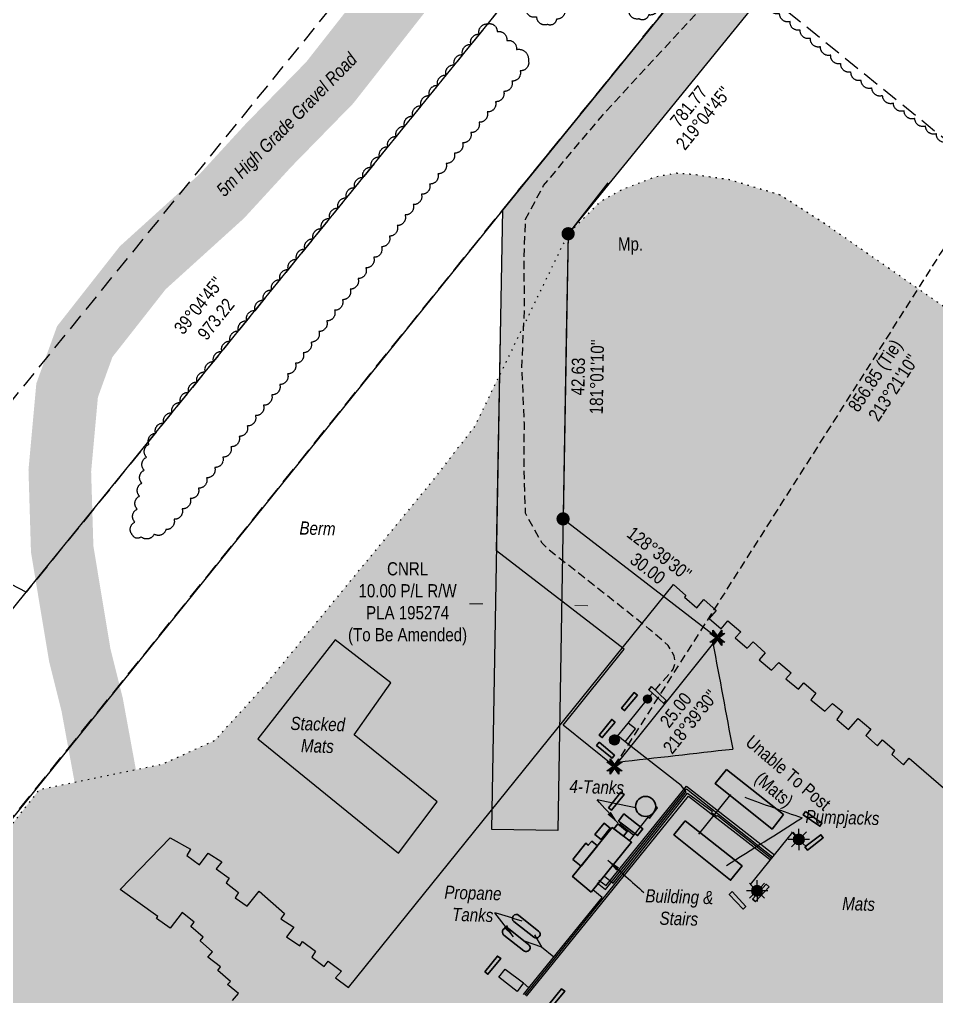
# Model space of a CAD drawing. Extents: x 418366 to 422431, y 6042110 to 6047162.
# Drawn here: x 420244 to 420940, y 6042740 to 6043481 of the extents above; entities that cross this region are included whole.
import ezdxf
from ezdxf.enums import TextEntityAlignment as Align

# ---------------------------------------------------------------- set-up
doc = ezdxf.new("R2010")
doc.units = 0
doc.header["$LTSCALE"] = 5
doc.header["$PDSIZE"] = 0.5
for name, pattern in [('0', [1, 1, 0]), ('foc-ACCESSROAD', [3.75, 2.5, -1.25]), ('foc-TIELINE', [1.875, 1.25, -0.625]), ('foc-TOPO', [1, 0.2, -0.8]), ('UG_PIPE', [1.875, 1.25, -0.625])]:
    doc.linetypes.add(name, pattern=pattern)
doc.layers.get('Defpoints').update_dxf_attribs({"color": 9})
for name, color, linetype, true_color in [('AS-PIPE-AG', 7, 'Continuous', 0x7d00fa), ('AS-STRUCTURE-H', 7, 'Continuous', 0xa8a8a8), ('AS-STRUCTURE-T', 7, 'Continuous', 0x454545)]:
    doc.layers.add(name, color=color, linetype=linetype, true_color=true_color)
for name, color, linetype in [('AS-PIPE-UG', 44, 'UG_PIPE'), ('AS-ROADS', 254, 'Continuous'), ('AS-SYMBOL', 7, 'Continuous'), ('C-AR', 13, 'foc-ACCESSROAD'), ('C-RW', 13, 'Continuous'), ('C-WS', 13, 'foc-ACCESSROAD'), ('C-WS-S', 8, 'Continuous'), ('L-BD', 7, 'Continuous'), ('L-BD1', 253, 'Continuous'), ('L-MON', 1, 'Continuous'), ('L-MON-T', 1, 'Continuous'), ('L-TIE', 7, 'foc-TIELINE'), ('P-PROPOSED', 10, 'Continuous'), ('P-PROPOSED-H', 21, 'Continuous'), ('T-BUSH', 110, '0'), ('T-GENERAL', 48, 'foc-TOPO'), ('T-SLOPE', 48, 'Continuous')]:
    doc.layers.add(name, color=color, linetype=linetype)
doc.layers.add('AS-STRUCTURE', color=7, linetype='Continuous', lineweight=30, true_color=0x595959)
doc.layers.add('C-RW-T', color=13, linetype='Continuous', lineweight=9)
doc.layers.add('T-TEXT', color=48, linetype='Continuous', lineweight=18)
doc.styles.add('80CG', font='ARIALN.TTF', dxfattribs={"height": 10})
doc.styles.add('80L', font='ARIALN.TTF', dxfattribs={"height": 10})
doc.styles.get("Standard").update_dxf_attribs({"font": 'ARIALN.TTF'})
doc.dimstyles.new('Compass 5 000', dxfattribs={"dimscale": 5, "dimtxt": 9, "dimasz": 2, "dimexe": 0.2, "dimexo": 0.0625, "dimgap": 0.5, "dimtad": 0, "dimtih": 1, "dimtoh": 1, "dimzin": 0, "dimdsep": 46, "dimtxsty": '80CG', "dimcen": 0.1, "dimse1": 1, "dimse2": 1, "dimclrd": 256, "dimclrt": 256, "dimaunit": 1, "dimadec": 4, "dimazin": 0, "dimtfac": 0.06, "dimtofl": 0, "dimtmove": 0, "dimatfit": 1, "dimfxl": 0.2, "dimtolj": 1, "dimtzin": 0, "dimlwd": -1, "dimarcsym": 0})

# ---------------------------------------------------------------- blocks, each defined once
blk = doc.blocks.new('RISER')
h = blk.add_hatch(color=255)
h.dxf.hatch_style = 1
edge = h.paths.add_edge_path()
edge.add_arc((0, 0), 0.7, 0, 360)
blk.add_hatch(color=13).paths.add_polyline_path([(0.58, -0.15), (-0.58, -0.15, 0.774597)])
at = {"color": 13}
blk.add_line((-0.58, -0.15), (0.58, -0.15), dxfattribs=at)
blk.add_circle((0, 0), 0.6, dxfattribs=at)
blk = doc.blocks.new('PIG')
h = blk.add_hatch(color=255)
h.dxf.hatch_style = 1
edge = h.paths.add_edge_path()
edge.add_arc((0, 0), 0.85, 0, 360)
at = {"layer": 'AS-SYMBOL'}
h = blk.add_hatch(color=13, dxfattribs=at)
h.dxf.hatch_style = 1
h.paths.add_polyline_path([(-0.1, 0, 1), (-0.55, 0, 1)])
h = blk.add_hatch(color=13, dxfattribs=at)
h.dxf.hatch_style = 1
h.paths.add_polyline_path([(0.1, 0, 1), (0.55, 0, 1)])
at = {"layer": 'AS-SYMBOL', "color": 13}
for centre, radius in [((0, 0), 0.75), ((-0.33, 0), 0.225), ((0.33, 0), 0.225)]:
    blk.add_circle(centre, radius, dxfattribs=at)
blk = doc.blocks.new('GAS')
h = blk.add_hatch(color=255)
h.dxf.hatch_style = 1
edge = h.paths.add_edge_path()
edge.add_arc((0, 0), 0.9, 0, 360)
for p, q in [((0, 0.81), (0, 1.62)), ((-0.81, 0), (-1.62, 0)), ((-0.57, 0.57), (-1.14, 1.14)), ((0.57, 0.57), (1.14, 1.14)), ((1.62, 0), (0.81, 0)), ((-0.57, -0.57), (-1.14, -1.14)), ((0, -0.81), (0, -1.62)), ((1.14, -1.14), (0.57, -0.57))]:
    blk.add_line(p, q)
blk.add_circle((0, 0), 0.8)
blk = doc.blocks.new('PLIA')
at = {"color": 255, "const_width": 1}
blk.add_lwpolyline([(-0.5, 0, 1), (0.5, 0, 1)], format="xyb", close=True, dxfattribs=at)
blk = doc.blocks.new('PLIAA')
blk.add_blockref('PLIA', (0, 0))
blk = doc.blocks.new('PLIB')
at = {"color": 1}
blk.add_circle((0, 0), 0.8, dxfattribs=at)
blk = doc.blocks.new('PLIBB')
blk.add_blockref('PLIB', (0, 0))
blk = doc.blocks.new('PLICC')
for name in ['PLIAA', 'PLIBB']:
    blk.add_blockref(name, (0, 0))
blk = doc.blocks.new('PLI')
blk.add_blockref('PLICC', (0, 0))
blk = doc.blocks.new('*D491')
at = {"layer": 'C-RW-T', "transparency": 16777216}
for p, q in [((420595.45, 6043037.37), (420585.45, 6043037.54)), ((420665.39, 6043036.15), (420675.39, 6043035.98))]:
    blk.add_line(p, q, dxfattribs=at)
for points in [[(420595.48, 6043039.03), (420595.42, 6043035.7), (420605.45, 6043037.19)], [(420665.42, 6043037.82), (420665.36, 6043034.48), (420655.39, 6043036.32)]]:
    blk.add_solid(points, dxfattribs=at)
at = {"layer": 'Defpoints', "color": 0, "transparency": 16777216}
for p in [(420605.45, 6043037.19), (420605, 6043011.26), (420654.94, 6043010.39)]:
    blk.add_point(p, dxfattribs=at)
at = {"layer": 'C-RW-T', "transparency": 16777216, "insert": (420538.43, 6043037.54), "char_height": 10, "attachment_point": 5, "style": '80CG'}
blk.add_mtext('\\A1;CNRL\\P10.00 P/L R/W\\PPLA 195274\\P(To Be Amended)', dxfattribs=at)
blk = doc.blocks.new('TEMP')
h = blk.add_hatch(color=255)
h.dxf.hatch_style = 1
h.paths.add_polyline_path([(0, 0.25), (-0.67, 1.15), (-0.67, 0.67), (-1.15, 0.67), (-0.25, 0), (-1.15, -0.67), (-0.67, -0.67), (-0.67, -1.15), (0, -0.25), (0.67, -1.15), (0.67, -0.67), (1.15, -0.67), (0.25, 0), (1.15, 0.67), (0.67, 0.67), (0.67, 1.15)])
h.paths.add_polyline_path([(0.57, 0.85), (0.57, 0.57), (0.85, 0.57), (0.08, 0), (0.85, -0.57), (0.57, -0.57), (0.57, -0.85), (0, -0.08), (-0.57, -0.85), (-0.57, -0.57), (-0.85, -0.57), (-0.08, 0), (-0.85, 0.57), (-0.57, 0.57), (-0.57, 0.85), (0, 0.08)], flags=16)
h = blk.add_hatch(color=1)
h.dxf.hatch_style = 1
h.paths.add_polyline_path([(0, 0.08), (-0.57, 0.85), (-0.57, 0.57), (-0.85, 0.57), (-0.08, 0), (-0.85, -0.57), (-0.57, -0.57), (-0.57, -0.85), (0, -0.08), (0.57, -0.85), (0.57, -0.57), (0.85, -0.57), (0.08, 0), (0.85, 0.57), (0.57, 0.57), (0.57, 0.85)])
at = {"color": 1}
for p, q in [((-0.08, 0), (0.08, 0)), ((0, 0.08), (0, -0.08))]:
    blk.add_line(p, q, dxfattribs=at)
at = {"color": 255, "flags": 128}
blk.add_lwpolyline([(-0.25, 0), (-1.15, 0.67), (-0.67, 0.67), (-0.67, 1.15), (0, 0.25), (0.67, 1.15), (0.67, 0.67), (1.15, 0.67), (0.25, 0), (1.15, -0.67), (0.67, -0.67), (0.67, -1.15), (0, -0.25), (-0.67, -1.15), (-0.67, -0.67), (-1.15, -0.67)], close=True, dxfattribs=at)
at = {"color": 1, "flags": 128}
blk.add_lwpolyline([(-0.08, 0), (-0.85, 0.57), (-0.57, 0.57), (-0.57, 0.85), (0, 0.08), (0.57, 0.85), (0.57, 0.57), (0.85, 0.57), (0.08, 0), (0.85, -0.57), (0.57, -0.57), (0.57, -0.85), (0, -0.08), (-0.57, -0.85), (-0.57, -0.57), (-0.85, -0.57)], close=True, dxfattribs=at)

msp = doc.modelspace()

# ---------------------------------------------------------------- hatches: boundary and pattern name
at = {"layer": 'AS-ROADS'}
h = msp.add_hatch(color=256, dxfattribs=at)
h.dxf.hatch_style = 1
h.paths.add_polyline_path([(420358.687, 6042863.962), (420334.956, 6042896.548), (420322.25, 6042965.774), (420312.882, 6043003.244), (420299.93, 6043081.273), (420298.219, 6043137.745), (420303.353, 6043194.217), (420314.413, 6043224.773), (420354.828, 6043276.219), (420414.367, 6043330.131), (420450.141, 6043369.092), (420497.249, 6043417.263), (420573.882, 6043514.835), (420536.526, 6043544.175), (420461.485, 6043448.63), (420415.658, 6043401.769), (420380.861, 6043363.87), (420319.962, 6043308.727), (420272.346, 6043248.116), (420256.603, 6043204.621), (420250.654, 6043139.181), (420252.549, 6043076.643), (420266.337, 6042993.579), (420275.802, 6042955.716), (420290.19, 6042877.331), (420320.29, 6042835.999)])
h = msp.add_hatch(color=256, dxfattribs=at)
h.dxf.hatch_style = 1
h.paths.add_polyline_path([(420764.447, 6042712.505), (420754.835, 6042720.065), (420737.986, 6042698.68), (420728.59, 6042705.916), (420717.897, 6042693.711), (420708.639, 6042700.801), (420693.384, 6042681.906), (420684.023, 6042689.013), (420672.582, 6042674.972), (420662.875, 6042682.253), (420657.501, 6042675.319), (420656.824, 6042674.815), (420647.205, 6042682.319), (420638.428, 6042670.94), (420628.858, 6042678.915), (420611.016, 6042656.034), (420601.315, 6042663.42), (420605.394, 6042668.932), (420596.024, 6042676.648), (420578.607, 6042654.27), (420568.75, 6042662.005), (420573.484, 6042667.506), (420563.458, 6042674.817), (420559.281, 6042670.082), (420548.976, 6042677.323), (420526.983, 6042649.733), (420517.261, 6042657.444), (420512.679, 6042651.409), (420503.068, 6042658.897), (420508.321, 6042665.49), (420498.71, 6042672.977), (420494.017, 6042666.943), (420484.518, 6042674.765), (420489.1, 6042680.576), (420479.103, 6042688.51), (420474.556, 6042682.258), (420464.781, 6042690.101), (420467.282, 6042693.284), (420457.733, 6042701.241), (420452.05, 6042695.557), (420443.026, 6042703.3), (420447.004, 6042708.075), (420437.797, 6042716.486), (420434.273, 6042712.28), (420424.384, 6042720.692), (420426.657, 6042722.852), (420418.018, 6042731.15), (420415.177, 6042728.194), (420405.451, 6042736.444), (420410.086, 6042741.792), (420401.672, 6042748.566), (420404.096, 6042750.919), (420394.327, 6042759.191), (420396.538, 6042762.043), (420386.926, 6042769.412), (420390.359, 6042773.303), (420380.975, 6042781.657), (420383.378, 6042784.519), (420373.879, 6042792.53), (420376.397, 6042795.849), (420367.241, 6042803.174), (420358.144, 6042791.396), (420347.729, 6042798.72), (420348.759, 6042800.208), (420320.22, 6042820.718), (420358.256, 6042859.935), (420373.612, 6042851.194), (420370.777, 6042846.469), (420380.463, 6042839.382), (420387.078, 6042848.359), (420397.473, 6042841.744), (420393.22, 6042836.311), (420402.906, 6042829.223), (420400.78, 6042825.679), (420409.994, 6042818.356), (420407.631, 6042814.34), (420416.609, 6042807.961), (420425.822, 6042819.301), (420444.958, 6042802.527), (420442.123, 6042798.511), (420452.045, 6042792.132), (420446.612, 6042784.808), (420456.677, 6042777.852), (420458.629, 6042781.106), (420468.577, 6042773.762), (420465.788, 6042769.299), (420475.178, 6042762.233), (420478.246, 6042766.324), (420488.286, 6042758.794), (420483.828, 6042753.66), (420493.637, 6042746.422), (420740.319, 6043052.038), (420749.75, 6043043.701), (420748.67, 6043042.487), (420758.02, 6043034.537), (420763.354, 6043040.655), (420772.647, 6043032.433), (420767.489, 6043026.338), (420776.605, 6043018.516), (420781.666, 6043024.427), (420791.339, 6043016.251), (420787.187, 6043011.704), (420796.282, 6043003.697), (420800.829, 6043008.541), (420809.923, 6043000.238), (420805.277, 6042994.999), (420814.569, 6042987.091), (420820.221, 6042993.019), (420829.523, 6042985.214), (420825.527, 6042980.657), (420835.08, 6042972.728), (420839.138, 6042977.535), (420848.396, 6042969.61), (420844.501, 6042964.517), (420855.287, 6042956.028), (420860.979, 6042961.921), (420868.569, 6042955.629), (420864.274, 6042949.737), (420873.262, 6042942.047), (420880.452, 6042950.336), (420890.19, 6042942.219), (420886.292, 6042937.567), (420895.093, 6042929.772), (420898.99, 6042934.235), (420908.168, 6042926.315), (420905.968, 6042923.046), (420915.02, 6042915.377), (420919.294, 6042920.343), (420947.122, 6042896.271), (420943.288, 6042891.226), (420952.57, 6042883.861), (420955.496, 6042887.594), (420965.159, 6042879.085), (420960.699, 6042873.988), (420969.238, 6042866.213), (420971.659, 6042868.89), (420980.944, 6042860.98), (420979.712, 6042858.927), (420989.153, 6042851.128), (420993.258, 6042856.362), (421002.597, 6042847.946), (420998.697, 6042843.02), (421007.626, 6042835.529), (421010.499, 6042839.121), (421020.025, 6042830.49), (420884.188, 6042665.182), (420874.469, 6042673.082), (420871.656, 6042669.732), (420862.107, 6042677.485), (420865.771, 6042681.881), (420856.246, 6042689.275), (420852.982, 6042685.279), (420843.057, 6042692.606), (420845.056, 6042695.137), (420835.464, 6042702.997), (420833.799, 6042700.799), (420824.209, 6042708.448), (420828.233, 6042713.545), (420818.509, 6042721.056), (420815.759, 6042717.502), (420806.303, 6042724.879), (420810.528, 6042730.445), (420800.804, 6042737.756), (420784.428, 6042717.797), (420775.032, 6042725.357)])
h.paths.add_polyline_path([(421145.153, 6043104.957), (421128.327, 6043119.335), (420982.377, 6043234.846), (420946.162, 6043262.484), (420855.089, 6043325.925), (420821.362, 6043347.643), (420782.957, 6043359.196), (420754.855, 6043363.255), (420741.741, 6043364.192), (420725.614, 6043361.079), (420701.102, 6043351.649), (420684.351, 6043342.405), (420660.313, 6043318.302), (420589.382, 6043172.11), (420555.468, 6043128.506), (420430.39, 6042975.963), (420391.631, 6042933.435), (420352.334, 6042915.671), (420258.517, 6042896.157), (420158.334, 6042767.959), (420076.643, 6042667.953), (420054.171, 6042632.735), (419994.806, 6042569.344), (420312.112, 6042552.306), (420336.569, 6042565.587), (420344.812, 6042562.949), (420396.364, 6042527.853), (420406.916, 6042520.269), (420424.392, 6042503.452), (420442.857, 6042486.965), (420467.257, 6042469.489), (420459.943, 6042459.345), (420567.615, 6042371.909), (420581.743, 6042368.879), (420596.911, 6042368.55), (420616.302, 6042362.972), (420685.848, 6042301.804), (420800.796, 6042225.01), (420817.163, 6042218.361), (420846.319, 6042210.177), (420885.192, 6042211.711), (420910.767, 6042217.338), (420924.577, 6042225.522), (420995.745, 6042282.328), (421085.768, 6042387.185), (421119.527, 6042431.686), (421137.429, 6042444.985), (421150.216, 6042454.192), (421189.644, 6042496.376), (421200.935, 6042522.551), (421225.057, 6042542.568), (421236.348, 6042552.32), (421359.479, 6042704.341), (421362.316, 6042716.501), (421354.817, 6042732.714), (421363.532, 6042756.831), (421369.814, 6042765.748), (421386.094, 6042808.626), (421392.174, 6042826.663), (421393.593, 6042841.255), (421420.924, 6042872.701), (421430.649, 6042887.288), (421442.643, 6042902.524), (421456.582, 6042915.815), (421464.687, 6042921.326), (421465.659, 6042932.024), (421459.824, 6042942.073), (421442.643, 6042948.556), (421420.276, 6042951.474), (421393.046, 6042968.006), (421347.602, 6043003.46), (421330.746, 6043019.345), (421312.593, 6043029.07), (421296.384, 6043047.871), (421254.795, 6043070.018), (421218.164, 6043066.452), (421192.363, 6043068.094), (421169.023, 6043076.522), (421157.677, 6043086.896)])
at = {"layer": 'AS-STRUCTURE-H', "transparency": 33554610}
h = msp.add_hatch(color=35, dxfattribs=at)
h.dxf.hatch_style = 1
h.paths.add_polyline_path([(420320.22, 6042820.718), (420358.256, 6042859.935), (420373.612, 6042851.194), (420370.777, 6042846.469), (420380.463, 6042839.382), (420387.078, 6042848.359), (420397.473, 6042841.744), (420393.22, 6042836.311), (420402.906, 6042829.223), (420400.78, 6042825.679), (420409.994, 6042818.356), (420407.631, 6042814.34), (420416.609, 6042807.961), (420425.822, 6042819.301), (420444.958, 6042802.527), (420442.123, 6042798.511), (420452.045, 6042792.132), (420446.612, 6042784.808), (420456.677, 6042777.852), (420458.629, 6042781.106), (420468.577, 6042773.762), (420465.788, 6042769.299), (420475.178, 6042762.233), (420478.246, 6042766.324), (420488.286, 6042758.794), (420483.828, 6042753.66), (420493.637, 6042746.422), (420740.319, 6043052.038), (420749.75, 6043043.701), (420748.67, 6043042.487), (420758.02, 6043034.537), (420763.354, 6043040.655), (420772.647, 6043032.433), (420767.489, 6043026.338), (420776.605, 6043018.516), (420781.666, 6043024.427), (420791.339, 6043016.251), (420787.187, 6043011.704), (420796.282, 6043003.697), (420800.829, 6043008.541), (420809.923, 6043000.238), (420805.277, 6042994.999), (420814.569, 6042987.091), (420820.221, 6042993.019), (420829.523, 6042985.214), (420825.527, 6042980.657), (420835.08, 6042972.728), (420839.138, 6042977.535), (420848.396, 6042969.61), (420844.501, 6042964.517), (420855.287, 6042956.028), (420860.979, 6042961.921), (420868.569, 6042955.629), (420864.274, 6042949.737), (420873.262, 6042942.047), (420880.452, 6042950.336), (420890.19, 6042942.219), (420886.292, 6042937.567), (420895.093, 6042929.772), (420898.99, 6042934.235), (420908.168, 6042926.315), (420905.968, 6042923.046), (420915.02, 6042915.377), (420919.294, 6042920.343), (420947.122, 6042896.271), (420943.288, 6042891.226), (420952.57, 6042883.861), (420955.496, 6042887.594), (420965.159, 6042879.085), (420960.699, 6042873.988), (420969.238, 6042866.213), (420971.659, 6042868.89), (420980.944, 6042860.98), (420979.712, 6042858.927), (420989.153, 6042851.128), (420993.258, 6042856.362), (421002.597, 6042847.946), (420998.697, 6042843.02), (421007.626, 6042835.529), (421010.499, 6042839.121), (421020.025, 6042830.49), (420884.188, 6042665.182), (420874.469, 6042673.082), (420871.656, 6042669.732), (420862.107, 6042677.485), (420865.771, 6042681.881), (420856.246, 6042689.275), (420852.982, 6042685.279), (420843.057, 6042692.606), (420845.056, 6042695.137), (420835.464, 6042702.997), (420833.799, 6042700.799), (420824.209, 6042708.448), (420828.233, 6042713.545), (420818.509, 6042721.056), (420815.759, 6042717.502), (420806.303, 6042724.879), (420810.528, 6042730.445), (420800.804, 6042737.756), (420784.428, 6042717.797), (420775.032, 6042725.357), (420764.447, 6042712.505), (420754.835, 6042720.065), (420737.986, 6042698.68), (420728.59, 6042705.916), (420717.897, 6042693.711), (420708.639, 6042700.801), (420693.384, 6042681.906), (420684.023, 6042689.013), (420672.582, 6042674.972), (420662.875, 6042682.253), (420657.501, 6042675.319), (420656.824, 6042674.815), (420647.205, 6042682.319), (420638.428, 6042670.94), (420628.858, 6042678.915), (420611.016, 6042656.034), (420601.315, 6042663.42), (420605.394, 6042668.932), (420596.024, 6042676.648), (420578.607, 6042654.27), (420568.75, 6042662.005), (420573.484, 6042667.506), (420563.458, 6042674.817), (420559.281, 6042670.082), (420548.976, 6042677.323), (420526.983, 6042649.733), (420517.261, 6042657.444), (420512.679, 6042651.409), (420503.068, 6042658.897), (420508.321, 6042665.49), (420498.71, 6042672.977), (420494.017, 6042666.943), (420484.518, 6042674.765), (420489.1, 6042680.576), (420479.103, 6042688.51), (420474.556, 6042682.258), (420464.781, 6042690.101), (420467.282, 6042693.284), (420457.733, 6042701.241), (420452.05, 6042695.557), (420443.026, 6042703.3), (420447.004, 6042708.075), (420437.797, 6042716.486), (420434.273, 6042712.28), (420424.384, 6042720.692), (420426.657, 6042722.852), (420418.018, 6042731.15), (420415.177, 6042728.194), (420405.451, 6042736.444), (420410.086, 6042741.792), (420401.672, 6042748.566), (420404.096, 6042750.919), (420394.327, 6042759.191), (420396.538, 6042762.043), (420386.926, 6042769.412), (420390.359, 6042773.303), (420380.975, 6042781.657), (420383.378, 6042784.519), (420373.879, 6042792.53), (420376.397, 6042795.849), (420367.241, 6042803.174), (420358.144, 6042791.396), (420347.729, 6042798.72), (420348.759, 6042800.208)])
at = {"layer": 'AS-STRUCTURE-H'}
h = msp.add_hatch(color=256, dxfattribs=at)
h.dxf.hatch_style = 1
h.paths.add_polyline_path([(420780.636, 6042911.675), (420771.996, 6042901.007), (420815.109, 6042866.534), (420823.779, 6042877.47)])
h = msp.add_hatch(color=256, dxfattribs=at)
h.dxf.hatch_style = 1
edge = h.paths.add_edge_path()
edge.add_arc((420719.146, 6042883.698), 7.619, 0, 360)
h = msp.add_hatch(color=256, dxfattribs=at)
h.dxf.hatch_style = 1
h.paths.add_polyline_path([(420698.466, 6042872.643), (420702.628, 6042877.969), (420716.928, 6042866.793), (420712.998, 6042861.583)])
h = msp.add_hatch(color=256, dxfattribs=at)
h.dxf.hatch_style = 1
h.paths.add_polyline_path([(420749.209, 6042872.838), (420740.569, 6042862.17), (420783.682, 6042827.697), (420792.352, 6042838.632)])
h = msp.add_hatch(color=256, dxfattribs=at)
h.dxf.hatch_style = 1
h.paths.add_polyline_path([(420677.913, 6042818.757), (420708.448, 6042856.522), (420693.866, 6042867.69), (420663.729, 6042830.421)])
h = msp.add_hatch(color=256, dxfattribs=at)
h.dxf.hatch_style = 1
h.paths.add_polyline_path([(420685.285, 6042858.667), (420692.185, 6042867.321), (420687.66, 6042870.913), (420680.618, 6042862.428)])
h = msp.add_hatch(color=256, dxfattribs=at)
h.dxf.hatch_style = 1
h.paths.add_polyline_path([(420695.093, 6042866.751), (420697.929, 6042870.439), (420705.146, 6042864.765), (420702.388, 6042861.164)])
h = msp.add_hatch(color=256, dxfattribs=at)
h.dxf.hatch_style = 1
edge = h.paths.add_edge_path()
edge.add_line((420637.931, 6042789.169), (420622.837, 6042801.06))
edge.add_arc((420620.981, 6042798.703), 3, 51.769966, 231.769966)
edge.add_line((420619.124, 6042796.347), (420634.219, 6042784.456))
edge.add_arc((420636.075, 6042786.813), 3, 231.769966, 411.769966)
h = msp.add_hatch(color=256, dxfattribs=at)
h.dxf.hatch_style = 1
edge = h.paths.add_edge_path()
edge.add_line((420630.305, 6042778.933), (420615.21, 6042790.824))
edge.add_arc((420613.354, 6042788.467), 3, 51.769966, 231.769966)
edge.add_line((420611.497, 6042786.111), (420626.592, 6042774.22))
edge.add_arc((420628.448, 6042776.576), 3, 231.769966, 411.769966)
h = msp.add_hatch(color=256, dxfattribs=at)
h.dxf.hatch_style = 1
h.paths.add_polyline_path([(420626.382, 6042749.955), (420621.699, 6042743.352), (420607.693, 6042754.098), (420612.636, 6042760.312)])
at = {"layer": 'P-PROPOSED-H'}
h = msp.add_hatch(color=256, dxfattribs=at)
h.dxf.hatch_style = 1
h.paths.add_polyline_path([(420840.533, 6043539.931), (420801.757, 6043571.461), (420610.65, 6043336.382), (420606.047, 6043077.666), (420702.787, 6043003.105), (420656.527, 6042945.277), (420695.553, 6042914.058), (420773.602, 6043011.624), (420656.463, 6043101.907), (420660.313, 6043318.302)])

# ---------------------------------------------------------------- linework, layer by layer
at = {"layer": 'AS-PIPE-AG', "flags": 128}
for points in [[(420687.982, 6042830.736), (420694.514, 6042825.591), (420749.193, 6042893.654), (420749.963, 6042894.915), (420746.078, 6042899.522), (420703.533, 6042932.659), (420711.522, 6042942.515), (420705.842, 6042946.853), (420720.633, 6042965.192)], [(420695.463, 6042934.162), (420705.842, 6042946.853)], [(420703.533, 6042932.659), (420697.961, 6042937.216)], [(420682.305, 6042825.773), (420688.67, 6042820.653), (420750.184, 6042897.072), (420815.594, 6042845.215)], [(420683.55, 6042827.79), (420689.177, 6042823.597), (420750.111, 6042898.965), (420817.088, 6042847.047)], [(420627.7, 6042740.593), (420708.147, 6042840.184), (420750.958, 6042893.791), (420769.733, 6042880.12), (420769.217, 6042879.191), (420773.139, 6042876.301), (420773.655, 6042876.817), (420814.862, 6042844.316)], [(420628.788, 6042739.702), (420751.573, 6042891.532), (420814.042, 6042843.311)], [(420783.621, 6042892.872), (420759.338, 6042862.701)], [(420706.881, 6042857.722), (420721.067, 6042875.637), (420722.208, 6042874.847), (420728.242, 6042882.635), (420726.763, 6042883.542)], [(420721.067, 6042875.637), (420720.33, 6042876.171)], [(420699.242, 6042869.406), (420700.517, 6042871.082)], [(420699.88, 6042870.244), (420710.277, 6042862.011)], [(420803.705, 6042819.711), (420798.764, 6042824.568), (420830.995, 6042864.109), (420835.449, 6042858.666)], [(420626.219, 6042749.735), (420630.539, 6042746.07), (420686.175, 6042814.648), (420679.147, 6042820.331)], [(420634.907, 6042786.236), (420640.109, 6042777.133)], [(420626.845, 6042781.607), (420640.109, 6042777.133)], [(420640.109, 6042777.133), (420649.535, 6042769.486)], [(420626.548, 6042741.097), (420630.539, 6042746.07)]]:
    msp.add_lwpolyline(points, dxfattribs=at)
msp.add_lwpolyline([(420626.382, 6042749.955), (420621.699, 6042743.352), (420607.693, 6042754.098), (420612.636, 6042760.312)], close=True, dxfattribs=at)
at = {"layer": 'AS-PIPE-UG', "flags": 128}
msp.add_lwpolyline([(420720.268, 6042964.987), (420740.153, 6042987.822), (420741.483, 6042992.827), (420740.908, 6042998.052), (420736.203, 6043005.947), (420721.798, 6043018.277), (420674.088, 6043056.152), (420645.003, 6043078.902), (420640.573, 6043083.422), (420627.948, 6043106.227), (420626.943, 6043140.222), (420627.088, 6043174.567), (420625.258, 6043216.427), (420627.253, 6043264.537), (420626.843, 6043299.822), (420627.998, 6043329.242), (420641.688, 6043354.887), (420686.293, 6043408.117), (420718.713, 6043443.472), (420770.263, 6043498.817)], dxfattribs=at)
at = {"layer": 'AS-STRUCTURE', "flags": 128}
for points in [[(420712.892, 6042968.196), (420703.168, 6042956.441), (420700.897, 6042958.207), (420710.361, 6042970.151)], [(420723.583, 6042974.607), (420734.711, 6042964.172), (420732.808, 6042962.015), (420721.475, 6042972.202)], [(420695.905, 6042947.731), (420686.182, 6042935.976), (420683.91, 6042937.742), (420693.374, 6042949.686)], [(420683.867, 6042932.468), (420695.485, 6042922.582), (420693.688, 6042920.336), (420681.877, 6042929.964)], [(420780.636, 6042911.675), (420771.996, 6042901.007), (420815.109, 6042866.534), (420823.779, 6042877.47)], [(420840.492, 6042879.888), (420852.97, 6042871.113), (420851.387, 6042868.71), (420838.741, 6042877.213)], [(420698.466, 6042872.643), (420702.628, 6042877.969), (420716.928, 6042866.793), (420712.998, 6042861.583)], [(420749.209, 6042872.838), (420740.569, 6042862.17), (420783.682, 6042827.697), (420792.352, 6042838.632)], [(420677.913, 6042818.757), (420708.448, 6042856.522), (420693.866, 6042867.69), (420663.729, 6042830.421)], [(420685.285, 6042858.667), (420692.185, 6042867.321), (420687.66, 6042870.913), (420680.618, 6042862.428)], [(420695.093, 6042866.751), (420697.929, 6042870.439), (420705.146, 6042864.765), (420702.388, 6042861.164)], [(420663.94, 6042843.523), (420670.218, 6042838.446), (420682.724, 6042853.911), (420678.184, 6042857.304), (420675.527, 6042854.214), (420673.704, 6042855.728)], [(420840.011, 6042853.08), (420852.203, 6042862.249), (420854.001, 6042860.003), (420842.018, 6042850.59)], [(420812.978, 6042822.595), (420802.48, 6042811.527), (420800.334, 6042813.443), (420810.585, 6042824.717)], [(420784.901, 6042819.097), (420795.189, 6042807.833), (420793.125, 6042805.83), (420782.614, 6042816.863)]]:
    msp.add_lwpolyline(points, close=True, dxfattribs=at)
for points in [[(420690.879, 6042882.565), (420693.174, 6042880.78), (420702.928, 6042892.766), (420700.442, 6042894.551), (420690.879, 6042882.565)], [(420597.12, 6042758.147), (420599.415, 6042756.362), (420609.17, 6042768.348), (420606.683, 6042770.133), (420597.12, 6042758.147)], [(420645.719, 6042733.395), (420648.014, 6042731.61), (420657.769, 6042743.596), (420655.282, 6042745.381), (420645.719, 6042733.395)]]:
    msp.add_lwpolyline(points, dxfattribs=at)
at = {"layer": 'AS-STRUCTURE'}
for points in [[(420637.931, 6042789.169), (420622.837, 6042801.06, 1), (420619.124, 6042796.347), (420634.219, 6042784.456, 1)], [(420630.305, 6042778.933), (420615.21, 6042790.824, 1), (420611.497, 6042786.111), (420626.592, 6042774.22, 1)]]:
    msp.add_lwpolyline(points, format="xyb", close=True, dxfattribs=at)
msp.add_circle((420719.146, 6042883.698), 7.619, dxfattribs=at)
at = {"layer": 'AS-STRUCTURE-H', "color": 35, "transparency": 33554610, "flags": 128}
msp.add_lwpolyline([(420424.722, 6042934.978), (420531.478, 6042848.305), (420560.847, 6042887.23), (420497.857, 6042938.02), (420525.84, 6042977.472), (420483.359, 6043010.106)], close=True, dxfattribs=at)
at = {"layer": 'C-AR'}
msp.add_lwpolyline([(420725.75, 6043633.456), (420248.874, 6043046.231), (420151.725, 6043098.586), (420199.123, 6043186.538), (420223.417, 6043173.441), (420648.158, 6043696.467)], dxfattribs=at)
at = {"layer": 'C-RW'}
for points in [[(419898.147, 6042610.882), (419970.603, 6042703.567), (420050.068, 6042801.42), (420113.062, 6042878.991), (420137.778, 6042909.427), (420202.485, 6042989.107), (420248.874, 6043046.231), (420725.75, 6043633.456)], [(420801.863, 6043571.645), (420610.651, 6043336.441), (420208.612, 6042838.094), (420145.493, 6042760.369), (420019.7, 6042600.868), (419994.119, 6042569.077), (419980.881, 6042552.803)], [(420690.523, 6043357.047), (420660.313, 6043318.302), (420658.937, 6043240.024), (420652.422, 6042865.423), (420602.475, 6042866.29), (420608.988, 6043240.891), (420610.65, 6043336.382), (420648.947, 6043383.578)]]:
    msp.add_lwpolyline(points, dxfattribs=at)
at = {"layer": 'C-WS'}
msp.add_lwpolyline([(421537.807, 6042910.29), (420888.804, 6042111.085), (420332.708, 6042562.667), (419993.989, 6042568.918), (420019.752, 6042600.745), (420036.195, 6042620.972), (420145.493, 6042760.369), (420208.612, 6042838.094), (420610.651, 6043336.441), (420610.651, 6043336.441), (420770.393, 6043532.935), (420812.342, 6043498.868), (421537.807, 6042910.29)], close=True, dxfattribs=at)
at = {"layer": 'L-TIE', "flags": 128}
msp.add_lwpolyline([(420695.553, 6042914.058), (421014.097, 6043414.963)], dxfattribs=at)
at = {"layer": 'P-PROPOSED', "flags": 128}
msp.add_lwpolyline([(420840.533, 6043539.931), (420660.313, 6043318.302), (420656.463, 6043101.907), (420773.602, 6043011.624), (420695.553, 6042914.058), (420656.527, 6042945.277), (420702.787, 6043003.105), (420606.047, 6043077.666), (420610.65, 6043336.382), (420801.757, 6043571.461)], dxfattribs=at)
at = {"layer": 'T-BUSH', "flags": 128}
msp.add_lwpolyline([(419993.961, 6042566.081, -0.5205671), (420003.947, 6042565.554, -0.5205671), (420013.933, 6042565.028, -0.5205671), (420023.919, 6042564.501, -0.5205671), (420033.905, 6042563.974, -0.5205671), (420043.891, 6042563.448, -0.5205671), (420053.877, 6042562.921, -0.5205671), (420063.864, 6042562.394, -0.5205671), (420073.85, 6042561.868, -0.5205671), (420083.836, 6042561.341, -0.5205671), (420093.822, 6042560.814, -0.5205671), (420103.808, 6042560.288, -0.5205671), (420113.794, 6042559.761, -0.5205671), (420123.78, 6042559.234, -0.5205671), (420133.766, 6042558.708, -0.5205671), (420143.753, 6042558.181, -0.5205671), (420153.739, 6042557.654, -0.5205671), (420163.725, 6042557.128, -0.5205671), (420173.711, 6042556.601, -0.5205671), (420183.697, 6042556.074, -0.5205671), (420193.683, 6042555.548, -0.5205671), (420203.669, 6042555.021, -0.5205671), (420213.655, 6042554.494, -0.5205671), (420223.642, 6042553.968, -0.5205671), (420233.628, 6042553.441, -0.5205671), (420243.614, 6042552.914, -0.5205671), (420253.6, 6042552.388, -0.5205671), (420263.586, 6042551.861, -0.5205671), (420273.572, 6042551.334, -0.5205671), (420283.558, 6042550.808, -0.5205671), (420293.544, 6042550.281, -0.5205671), (420303.53, 6042549.754, -0.5205671), (420313.007, 6042547.844, -0.5205671), (420320.949, 6042541.767, -0.5205671), (420328.891, 6042535.691, -0.5205671), (420336.833, 6042529.614, -0.5205671), (420344.775, 6042523.538, -0.5205671), (420352.717, 6042517.461, -0.5205671), (420360.66, 6042511.385, -0.5205671), (420368.602, 6042505.309, -0.5205671), (420376.544, 6042499.232, -0.5205671), (420384.486, 6042493.156, -0.5205671), (420392.428, 6042487.079, -0.5205671), (420400.37, 6042481.003, -0.5205671), (420408.312, 6042474.926, -0.5205671), (420416.254, 6042468.85, -0.5205671), (420424.196, 6042462.774, -0.5205671), (420432.139, 6042456.697, -0.5205671), (420440.081, 6042450.621, -0.5205671), (420448.023, 6042444.544, -0.5205671), (420455.965, 6042438.468, -0.5205671), (420463.907, 6042432.392, -0.5205671), (420471.849, 6042426.315, -0.5205671), (420479.791, 6042420.239, -0.5205671), (420487.733, 6042414.162, -0.5205671), (420495.675, 6042408.086, -0.5205671), (420503.617, 6042402.009, -0.5205671), (420511.56, 6042395.933, -0.5205671), (420519.502, 6042389.857, -0.5205671), (420527.444, 6042383.78, -0.5205671), (420535.386, 6042377.704, -0.5205671), (420543.328, 6042371.627, -0.5205671), (420551.27, 6042365.551, -0.5205671), (420559.212, 6042359.474, -0.5205671), (420567.154, 6042353.398, -0.5205671), (420575.096, 6042347.322, -0.5205671), (420583.039, 6042341.245, -0.5205671), (420590.981, 6042335.169, -0.5205671), (420598.923, 6042329.092, -0.5205671), (420606.865, 6042323.016, -0.5205671), (420614.807, 6042316.939, -0.5205671), (420622.749, 6042310.863, -0.5205671), (420630.691, 6042304.787, -0.5205671), (420638.633, 6042298.71, -0.5205671), (420646.575, 6042292.634, -0.5205671), (420654.518, 6042286.557, -0.5205671), (420662.46, 6042280.481, -0.5205671), (420670.402, 6042274.405, -0.5205671), (420678.344, 6042268.328, -0.5205671), (420686.286, 6042262.252, -0.5205671), (420694.228, 6042256.175, -0.5205671), (420702.17, 6042250.099, -0.5205671), (420710.112, 6042244.022, -0.5205671), (420718.054, 6042237.946, -0.5205671), (420725.997, 6042231.87, -0.5205671), (420733.939, 6042225.793, -0.5205671), (420741.881, 6042219.717, -0.5205671), (420749.823, 6042213.64, -0.5205671), (420757.765, 6042207.564, -0.5205671), (420765.707, 6042201.487, -0.5205671), (420773.649, 6042195.411, -0.5205671), (420781.591, 6042189.335, -0.5205671), (420789.533, 6042183.258, -0.5205671), (420797.475, 6042177.182, -0.5205671), (420805.418, 6042171.105, -0.5205671), (420813.36, 6042165.029, -0.5205671), (420821.302, 6042158.952, -0.5205671), (420829.244, 6042152.876, -0.5205671), (420837.186, 6042146.8, -0.5205671), (420845.128, 6042140.723, -0.5205671), (420853.07, 6042134.647, -0.5205671), (420861.012, 6042128.57, -0.5205671), (420868.954, 6042122.494, -0.5205671), (420876.897, 6042116.418, -0.5205671), (420884.839, 6042110.341, -0.5205671), (420892.035, 6042110.325, -0.5205671), (420898.267, 6042118.146, -0.5205671), (420904.499, 6042125.966, -0.5205671), (420910.731, 6042133.787, -0.5205671), (420916.964, 6042141.607, -0.5205671), (420923.196, 6042149.428, -0.5205671), (420929.428, 6042157.248, -0.5205671), (420935.66, 6042165.069, -0.5205671), (420941.892, 6042172.89, -0.5205671), (420948.124, 6042180.71, -0.5205671), (420954.356, 6042188.531, -0.5205671), (420960.588, 6042196.351, -0.5205671), (420966.82, 6042204.172, -0.5205671), (420973.053, 6042211.992, -0.5205671), (420979.285, 6042219.813, -0.5205671), (420985.517, 6042227.633, -0.5205671), (420991.749, 6042235.454, -0.5205671), (420997.981, 6042243.274, -0.5205671), (421004.213, 6042251.095, -0.5205671), (421010.445, 6042258.915, -0.5205671), (421016.677, 6042266.736, -0.5205671), (421022.909, 6042274.556, -0.5205671), (421029.142, 6042282.377, -0.5205671), (421035.374, 6042290.198, -0.5205671), (421041.606, 6042298.018, -0.5205671), (421047.838, 6042305.839, -0.5205671), (421054.07, 6042313.659, -0.5205671), (421060.302, 6042321.48, -0.5205671), (421066.534, 6042329.3, -0.5205671), (421072.766, 6042337.121, -0.5205671), (421078.998, 6042344.941, -0.5205671), (421085.231, 6042352.762, -0.5205671), (421091.463, 6042360.582, -0.5205671), (421097.695, 6042368.403, -0.5205671), (421103.927, 6042376.223, -0.5205671), (421110.159, 6042384.044, -0.5205671), (421116.391, 6042391.864, -0.5205671), (421122.623, 6042399.685, -0.5205671), (421128.855, 6042407.506, -0.5205671), (421135.088, 6042415.326, -0.5205671), (421141.32, 6042423.147, -0.5205671), (421147.552, 6042430.967, -0.5205671), (421153.784, 6042438.788, -0.5205671), (421160.016, 6042446.608, -0.5205671), (421166.248, 6042454.429, -0.5205671), (421172.48, 6042462.249, -0.5205671), (421178.712, 6042470.07, -0.5205671), (421184.944, 6042477.89, -0.5205671), (421191.177, 6042485.711, -0.5205671), (421197.409, 6042493.531, -0.5205671), (421203.641, 6042501.352, -0.5205671), (421209.873, 6042509.172, -0.5205671), (421216.105, 6042516.993, -0.5205671), (421222.337, 6042524.814, -0.5205671), (421228.569, 6042532.634, -0.5205671), (421234.801, 6042540.455, -0.5205671), (421241.033, 6042548.275, -0.5205671), (421247.266, 6042556.096, -0.5205671), (421253.498, 6042563.916, -0.5205671), (421259.73, 6042571.737, -0.5205671), (421265.962, 6042579.557, -0.5205671), (421272.194, 6042587.378, -0.5205671), (421278.426, 6042595.198, -0.5205671), (421284.658, 6042603.019, -0.5205671), (421290.89, 6042610.839, -0.5205671), (421297.123, 6042618.66, -0.5205671), (421303.355, 6042626.48, -0.5205671), (421309.587, 6042634.301, -0.5205671), (421315.819, 6042642.122, -0.5205671), (421322.051, 6042649.942, -0.5205671), (421328.283, 6042657.763, -0.5205671), (421334.515, 6042665.583, -0.5205671), (421340.747, 6042673.404, -0.5205671), (421346.979, 6042681.224, -0.5205671), (421353.212, 6042689.045, -0.5205671), (421359.444, 6042696.865, -0.5205671), (421365.676, 6042704.686, -0.5205671), (421371.908, 6042712.506, -0.5205671), (421378.14, 6042720.327, -0.5205671), (421384.372, 6042728.147, -0.5205671), (421390.604, 6042735.968, -0.5205671), (421396.836, 6042743.788, -0.5205671), (421403.068, 6042751.609, -0.5205671), (421409.301, 6042759.43, -0.5205671), (421415.533, 6042767.25, -0.5205671), (421421.765, 6042775.071, -0.5205671), (421427.997, 6042782.891, -0.5205671), (421434.229, 6042790.712, -0.5205671), (421440.461, 6042798.532, -0.5205671), (421446.693, 6042806.353, -0.5205671), (421452.925, 6042814.173, -0.5205671), (421459.158, 6042821.994, -0.5205671), (421465.39, 6042829.814, -0.5205671), (421471.622, 6042837.635, -0.5205671), (421477.854, 6042845.455, -0.5205671), (421484.086, 6042853.276, -0.5205671), (421490.318, 6042861.096, -0.5205671), (421496.55, 6042868.917, -0.5205671), (421502.782, 6042876.738, -0.5205671), (421509.014, 6042884.558, -0.5205671), (421515.247, 6042892.379, -0.5205671), (421516.711, 6042899.974, -0.5205671), (421509.771, 6042907.174, -0.5205671), (421502.831, 6042914.374, -0.5205671), (421495.891, 6042921.573, -0.5205671), (421488.951, 6042928.773, -0.5205671), (421481.245, 6042935.138, -0.5205671), (421473.476, 6042941.434, -0.5205671), (421465.707, 6042947.731, -0.5205671), (421457.938, 6042954.027, -0.5205671), (421450.169, 6042960.324, -0.5205671), (421442.401, 6042966.62, -0.5205671), (421434.632, 6042972.917, -0.5205671), (421426.863, 6042979.213, -0.5205671), (421419.094, 6042985.51, -0.5205671), (421411.325, 6042991.806, -0.5205671), (421403.557, 6042998.103, -0.5205671), (421395.788, 6043004.399, -0.5205671), (421388.019, 6043010.696, -0.5205671), (421380.25, 6043016.992, -0.5205671), (421372.481, 6043023.289, -0.5205671), (421364.713, 6043029.585, -0.5205671), (421356.944, 6043035.882, -0.5205671), (421349.175, 6043042.178, -0.5205671), (421341.406, 6043048.475, -0.5205671), (421333.637, 6043054.771, -0.5205671), (421325.869, 6043061.068, -0.5205671), (421318.1, 6043067.364, -0.5205671), (421310.331, 6043073.661, -0.5205671), (421302.562, 6043079.957, -0.5205671), (421294.793, 6043086.253, -0.5205671), (421287.025, 6043092.55, -0.5205671), (421279.256, 6043098.846, -0.5205671), (421271.487, 6043105.143, -0.5205671), (421263.718, 6043111.439, -0.5205671), (421255.949, 6043117.736, -0.5205671), (421248.181, 6043124.032, -0.5205671), (421240.412, 6043130.329, -0.5205671), (421232.643, 6043136.625, -0.5205671), (421225.073, 6043143.156, -0.5205671), (421217.615, 6043149.817, -0.5205671), (421210.157, 6043156.479, -0.5205671), (421202.698, 6043163.14, -0.5205671), (421195.24, 6043169.801, -0.5205671), (421187.781, 6043176.462, -0.5205671), (421180.323, 6043183.123, -0.5205671), (421172.864, 6043189.785, -0.5205671), (421165.406, 6043196.446, -0.5205671), (421157.948, 6043203.107, -0.5205671), (421150.489, 6043209.768, -0.5205671), (421143.031, 6043216.43, -0.5205671), (421135.572, 6043223.091, -0.5205671), (421128.112, 6043229.749, -0.5205671), (421120.593, 6043236.342, -0.5205671), (421113.074, 6043242.935, -0.5205671), (421105.555, 6043249.528, -0.5205671), (421098.036, 6043256.121, -0.5205671), (421090.517, 6043262.714, -0.5205671), (421082.998, 6043269.307, -0.5205671), (421075.479, 6043275.899, -0.5205671), (421067.96, 6043282.492, -0.5205671), (421060.441, 6043289.085, -0.5205671), (421052.923, 6043295.678, -0.5205671), (421045.404, 6043302.271, -0.5205671), (421037.885, 6043308.864, -0.5205671), (421030.366, 6043315.457, -0.5205671), (421022.847, 6043322.05, -0.5205671), (421015.328, 6043328.643, -0.5205671), (421007.809, 6043335.235, -0.5205671), (421000.29, 6043341.828, -0.5205671), (420992.771, 6043348.421, -0.5205671), (420985.252, 6043355.014, -0.5205671), (420977.734, 6043361.607, -0.5205671), (420970.215, 6043368.2, -0.5205671), (420962.696, 6043374.793, -0.5205671), (420955.177, 6043381.386, -0.5205671), (420947.658, 6043387.979, -0.5205671), (420939.834, 6043394.186, -0.5205671), (420931.679, 6043399.972, -0.5205671), (420923.523, 6043405.758, -0.5205671), (420915.367, 6043411.545, -0.5205671), (420907.211, 6043417.331, -0.5205671), (420899.055, 6043423.117, -0.5205671), (420890.899, 6043428.904, -0.5205671), (420882.744, 6043434.69, -0.5205671), (420875.037, 6043441.063, -0.5205671), (420867.331, 6043447.436, -0.5205671), (420859.625, 6043453.809, -0.5205671), (420851.919, 6043460.182, -0.5205671), (420844.213, 6043466.555, -0.5205671), (420836.506, 6043472.928, -0.5205671), (420828.8, 6043479.301, -0.5205671), (420820.88, 6043485.403, -0.5205671), (420812.894, 6043491.422, -0.5205671), (420804.908, 6043497.441, -0.5205671), (420796.923, 6043503.46, -0.5205671), (420788.937, 6043509.479, -0.5205671), (420780.951, 6043515.498, -0.5205671), (420772.966, 6043521.517, -0.5205671), (420765.087, 6043525.611, -0.5205671), (420757.82, 6043518.742, -0.5205671), (420750.552, 6043511.873, -0.5205671), (420743.285, 6043505.004, -0.5205671), (420736.017, 6043498.135, -0.5205671), (420728.75, 6043491.266, -0.5205671), (420721.483, 6043484.397, -0.5205671), (420714.127, 6043481.374, -0.5205671), (420706.555, 6043487.905, -0.5205671), (420698.982, 6043494.436, -0.5205671), (420691.41, 6043500.967, -0.5205671), (420683.837, 6043507.498, -0.5205671), (420676.409, 6043512.464, -0.5205671), (420670.165, 6043504.653, -0.5205671), (420663.921, 6043496.842, -0.5205671), (420657.678, 6043489.031, -0.5205671), (420651.434, 6043481.22, -0.5205671), (420644.68, 6043477.069, -0.5205671), (420636.539, 6043482.876, -0.5205671), (420628.398, 6043488.684, -0.5205671), (420620.258, 6043494.491, -0.5205671), (420613.007, 6043501.122, -0.5205671), (420607.863, 6043509.697, -0.5205671), (420600.677, 6043521.672, -0.5205671)], format="xyb", dxfattribs=at)
msp.add_lwpolyline([(420630.127, 6043449.76, -0.5205671), (420623.883, 6043441.949, -0.5205671), (420617.639, 6043434.138, -0.5205671), (420611.395, 6043426.327, -0.5205671), (420605.151, 6043418.516, -0.5205671), (420598.908, 6043410.704, -0.5205671), (420592.664, 6043402.893, -0.5205671), (420586.42, 6043395.082, -0.5205671), (420580.176, 6043387.271, -0.5205671), (420573.932, 6043379.46, -0.5205671), (420567.688, 6043371.649, -0.5205671), (420561.444, 6043363.838, -0.5205671), (420555.2, 6043356.026, -0.5205671), (420548.956, 6043348.215, -0.5205671), (420542.713, 6043340.404, -0.5205671), (420536.501, 6043332.568, -0.5205671), (420530.557, 6043324.526, -0.5205671), (420524.614, 6043316.484, -0.5205671), (420518.671, 6043308.442, -0.5205671), (420512.727, 6043300.4, -0.5205671), (420506.784, 6043292.358, -0.5205671), (420500.84, 6043284.316, -0.5205671), (420494.897, 6043276.274, -0.5205671), (420488.953, 6043268.232, -0.5205671), (420483.01, 6043260.189, -0.5205671), (420477.066, 6043252.147, -0.5205671), (420471.123, 6043244.105, -0.5205671), (420465.179, 6043236.063, -0.5205671), (420459.236, 6043228.021, -0.5205671), (420453.292, 6043219.979, -0.5205671), (420447.349, 6043211.937, -0.5205671), (420441.405, 6043203.895, -0.5205671), (420435.267, 6043196.001, -0.5205671), (420429.09, 6043188.137, -0.5205671), (420422.912, 6043180.274, -0.5205671), (420416.734, 6043172.41, -0.5205671), (420410.556, 6043164.547, -0.5205671), (420404.379, 6043156.683, -0.5205671), (420398.201, 6043148.82, -0.5205671), (420392.023, 6043140.956, -0.5205671), (420385.845, 6043133.093, -0.5205671), (420379.668, 6043125.229, -0.5205671), (420373.49, 6043117.365, -0.5205671), (420367.312, 6043109.502, -0.5205671), (420361.134, 6043101.638, -0.5205671), (420354.957, 6043093.775, -0.5205671), (420346.03, 6043090.35, -0.5205671), (420336.237, 6043088.324, -0.5205671), (420329.693, 6043089.632, -0.5205671), (420331.462, 6043099.474, -0.5205671), (420333.232, 6043109.317, -0.5205671), (420335.001, 6043119.159, -0.5205671), (420336.77, 6043129.001, -0.5205671), (420338.54, 6043138.843, -0.5205671), (420340.309, 6043148.686, -0.5205671), (420342.078, 6043158.528, -0.5205671), (420347.063, 6043166.896, -0.5205671), (420353.364, 6043174.661, -0.5205671), (420359.665, 6043182.426, -0.5205671), (420365.966, 6043190.192, -0.5205671), (420372.267, 6043197.957, -0.5205671), (420378.568, 6043205.722, -0.5205671), (420384.869, 6043213.487, -0.5205671), (420391.17, 6043221.252, -0.5205671), (420397.471, 6043229.017, -0.5205671), (420403.772, 6043236.783, -0.5205671), (420410.073, 6043244.548, -0.5205671), (420416.374, 6043252.313, -0.5205671), (420422.675, 6043260.078, -0.5205671), (420428.976, 6043267.843, -0.5205671), (420435.277, 6043275.608, -0.5205671), (420441.578, 6043283.373, -0.5205671), (420447.879, 6043291.139, -0.5205671), (420454.18, 6043298.904, -0.5205671), (420460.481, 6043306.669, -0.5205671), (420466.782, 6043314.434, -0.5205671), (420473.083, 6043322.199, -0.5205671), (420479.384, 6043329.964, -0.5205671), (420485.685, 6043337.73, -0.5205671), (420491.986, 6043345.495, -0.5205671), (420498.287, 6043353.26, -0.5205671), (420504.588, 6043361.025, -0.5205671), (420510.889, 6043368.79, -0.5205671), (420517.19, 6043376.555, -0.5205671), (420523.491, 6043384.32, -0.5205671), (420529.792, 6043392.086, -0.5205671), (420536.093, 6043399.851, -0.5205671), (420542.394, 6043407.616, -0.5205671), (420548.695, 6043415.381, -0.5205671), (420554.996, 6043423.146, -0.5205671), (420561.297, 6043430.911, -0.5205671), (420567.598, 6043438.677, -0.5205671), (420573.899, 6043446.442, -0.5205671), (420580.2, 6043454.207, -0.5205671), (420586.501, 6043461.972, -0.5205671), (420592.802, 6043469.737, -0.5205671), (420599.103, 6043477.502, -0.5205671), (420606.382, 6043471.677, -0.5205671), (420613.73, 6043464.894, -0.5205671), (420621.079, 6043458.112, -0.5205671)], format="xyb", close=True, dxfattribs=at)
at = {"layer": 'T-GENERAL', "flags": 128}
msp.add_lwpolyline([(421145.153, 6043104.957), (421128.327, 6043119.335), (420982.377, 6043234.846), (420946.162, 6043262.484), (420855.089, 6043325.925), (420821.362, 6043347.643), (420782.957, 6043359.196), (420754.855, 6043363.255), (420741.741, 6043364.192), (420725.614, 6043361.079), (420701.102, 6043351.649), (420684.351, 6043342.405), (420660.313, 6043318.302), (420589.382, 6043172.11), (420555.468, 6043128.506), (420430.39, 6042975.963), (420391.631, 6042933.435), (420352.334, 6042915.671), (420258.517, 6042896.157), (420158.334, 6042767.959), (420076.643, 6042667.953), (420054.171, 6042632.735), (419994.806, 6042569.344), (420312.112, 6042552.306), (420336.569, 6042565.587), (420344.812, 6042562.949), (420396.364, 6042527.853), (420406.916, 6042520.269), (420424.392, 6042503.452), (420442.857, 6042486.965), (420467.257, 6042469.489), (420459.943, 6042459.345), (420567.615, 6042371.909), (420581.743, 6042368.879), (420596.911, 6042368.55), (420616.302, 6042362.972), (420685.848, 6042301.804), (420800.796, 6042225.01), (420817.163, 6042218.361), (420846.319, 6042210.177), (420885.192, 6042211.711), (420910.767, 6042217.338), (420924.577, 6042225.522), (420995.745, 6042282.328), (421085.768, 6042387.185), (421119.527, 6042431.686), (421137.429, 6042444.985), (421150.216, 6042454.192), (421189.644, 6042496.376), (421200.935, 6042522.551), (421225.057, 6042542.568), (421236.348, 6042552.32), (421359.479, 6042704.341), (421362.316, 6042716.501), (421354.817, 6042732.714), (421363.532, 6042756.831), (421369.814, 6042765.748), (421386.094, 6042808.626), (421392.174, 6042826.663), (421393.593, 6042841.255), (421420.924, 6042872.701), (421430.649, 6042887.288), (421442.643, 6042902.524), (421456.582, 6042915.815), (421464.687, 6042921.326), (421465.659, 6042932.024), (421459.824, 6042942.073), (421442.643, 6042948.556), (421420.276, 6042951.474), (421393.046, 6042968.006), (421347.602, 6043003.46), (421330.746, 6043019.345), (421312.593, 6043029.07), (421296.384, 6043047.871), (421254.795, 6043070.018), (421218.164, 6043066.452), (421192.363, 6043068.094), (421169.023, 6043076.522), (421157.677, 6043086.896)], close=True, dxfattribs=at)
msp.add_lwpolyline([(420855.089, 6043325.925), (420821.362, 6043347.643), (420782.957, 6043359.196), (420754.855, 6043363.255), (420741.741, 6043364.192)], dxfattribs=at)
at = {"layer": 'T-SLOPE', "flags": 128}
msp.add_lwpolyline([(420405.451, 6042736.444), (420410.086, 6042741.792), (420401.672, 6042748.566), (420404.096, 6042750.919), (420394.327, 6042759.191), (420396.538, 6042762.043), (420386.926, 6042769.412), (420390.359, 6042773.303), (420380.975, 6042781.657), (420383.378, 6042784.519), (420373.879, 6042792.53), (420376.397, 6042795.849), (420367.241, 6042803.174), (420358.144, 6042791.396), (420347.729, 6042798.72), (420348.759, 6042800.208), (420320.22, 6042820.718), (420358.256, 6042859.935), (420373.612, 6042851.194), (420370.777, 6042846.469), (420380.463, 6042839.382), (420387.078, 6042848.359), (420397.473, 6042841.744), (420393.22, 6042836.311), (420402.906, 6042829.223), (420400.78, 6042825.679), (420409.994, 6042818.356), (420407.631, 6042814.34), (420416.609, 6042807.961), (420425.822, 6042819.301), (420444.958, 6042802.527), (420442.123, 6042798.511), (420452.045, 6042792.132), (420446.612, 6042784.808), (420456.677, 6042777.852), (420458.629, 6042781.106), (420468.577, 6042773.762), (420465.788, 6042769.299), (420475.178, 6042762.233), (420478.246, 6042766.324), (420488.286, 6042758.794), (420483.828, 6042753.66), (420493.637, 6042746.422), (420740.319, 6043052.038), (420749.75, 6043043.701), (420748.67, 6043042.487), (420758.02, 6043034.537), (420763.354, 6043040.655), (420772.647, 6043032.433), (420767.489, 6043026.338), (420776.605, 6043018.516), (420781.666, 6043024.427), (420791.339, 6043016.251), (420787.187, 6043011.704), (420796.282, 6043003.697), (420800.829, 6043008.541), (420809.923, 6043000.238), (420805.277, 6042994.999), (420814.569, 6042987.091), (420820.221, 6042993.019), (420829.523, 6042985.214), (420825.527, 6042980.657), (420835.08, 6042972.728), (420839.138, 6042977.535), (420848.396, 6042969.61), (420844.501, 6042964.517), (420855.287, 6042956.028), (420860.979, 6042961.921), (420868.569, 6042955.629), (420864.274, 6042949.737), (420873.262, 6042942.047), (420880.452, 6042950.336), (420890.19, 6042942.219), (420886.292, 6042937.567), (420895.093, 6042929.772), (420898.99, 6042934.235), (420908.168, 6042926.315), (420905.968, 6042923.046), (420915.02, 6042915.377), (420919.294, 6042920.343), (420947.122, 6042896.271)], dxfattribs=at)

# ---------------------------------------------------------------- block references
at = {"layer": 'AS-SYMBOL', "xscale": 4.997728349999993, "yscale": 4.997728349999993, "zscale": 4.997728349999993}
for name, p in [('RISER', (420720.633, 6042965.192)), ('PIG', (420695.463, 6042934.162))]:
    msp.add_blockref(name, p, dxfattribs=at)
at = {"layer": 'C-WS-S', "color": 4, "xscale": 4.997728349999993, "yscale": 4.997728349999993, "zscale": 4.997728349999993}
for p in [(420835.449, 6042858.666), (420803.705, 6042819.711)]:
    msp.add_blockref('GAS', p, dxfattribs=at)
at = {"layer": 'L-MON'}
for name, p, xscale, yscale, zscale in [('PLI', (420660.313, 6043318.302), 4.997728349999998, 4.997728349999998, 4.997728349999998), ('PLI', (420656.463, 6043101.907), 4.997728349999998, 4.997728349999998, 4.997728349999998), ('TEMP', (420773.602, 6043011.624), 4.99772835, 4.99772835, 4.99772835), ('TEMP', (420695.553, 6042914.058), 4.99772835, 4.99772835, 4.99772835)]:
    msp.add_blockref(name, p, dxfattribs=dict(at, xscale=xscale, yscale=yscale, zscale=zscale))

# ---------------------------------------------------------------- texts
at = {"layer": 'AS-STRUCTURE-T', "char_height": 10, "attachment_point": 1, "rotation": 358.403167, "style": '80L'}
for s, width, insert in [('\\pi-7.3272;{\\fArial Narrow|b0|i1|c0|p34;4-Tanks}', 26.17776, (420668.826, 6042903.778)), ('\\pi-14.636;{\\fArial Narrow|b0|i1|c0|p34;Pumpjacks}', 26.17776, (420855.288, 6042880.696)), ('\\pi-8.1458;{\\fArial Narrow|b0|i1|c0|p34;Propane\\P\\pi-1.7849;Tanks}', 26.17776, (420574.684, 6042823.442)), ('\\pi0.29898;{\\fArial Narrow|b0|i1|c0|p34;Building &\\P\\pi11.53;Stairs}', 51.50518, (420718.804, 6042820.96))]:
    msp.add_mtext_dynamic_manual_height_columns(s, width=width, gutter_width=50, heights=[0], dxfattribs=dict(at, insert=insert))
at = {"layer": 'L-BD'}
for s, p in [('781.77', (420751.856, 6043414.982)), ('219°04\'45"', (420762.908, 6043405.997))]:
    msp.add_text(s, height=9.9955, rotation=50.890078, dxfattribs=at).set_placement(p, align=Align.MIDDLE_CENTER)
at = {"layer": 'L-BD', "style": '80L'}
for s, height, rotation, p in [("181°01'10''", 9.99546, 88.9807, (420682.124, 6043209.683)), ('42.63', 9.9955, 88.9807, (420667.882, 6043209.936)), ("128°39'30''", 9.99546, 322.3774, (420729.524, 6043075.568)), ('30.00', 9.9955, 322.3774, (420720.829, 6043064.287)), ('25.00', 9.9955, 51.3417, (420741.993, 6042956.909)), ("218°39'30''", 9.99546, 51.3417, (420753.115, 6042948.012))]:
    msp.add_text(s, height=height, rotation=rotation, dxfattribs=at).set_placement(p, align=Align.MIDDLE)
for s, p in [('856.85 (Tie)', (420880.5, 6043182.168)), ("213°21'10''", (420895.823, 6043175.073))]:
    msp.add_text(s, height=9.99546, rotation=56.646548, dxfattribs=at).set_placement(p)
at = {"layer": 'L-MON-T', "insert": (420707.663, 6043315.51), "char_height": 9.9955, "width": 78.92729, "attachment_point": 2}
msp.add_mtext('Mp.', dxfattribs=at)
at = {"layer": 'L-MON-T', "insert": (420830.748, 6042913.048), "char_height": 9.99546, "width": 78.92729, "attachment_point": 2, "rotation": 319.599782}
msp.add_mtext('Unable To Post\\P(Mats)', dxfattribs=at)
at = {"layer": 'T-TEXT', "char_height": 10, "attachment_point": 1, "style": '80L'}
for s, width, insert, rotation in [('\\pi0.44905;{\\fArial Narrow|b0|i1|c0|p34;5m High Grade Gravel Road}', 145.8367, (420391.947, 6043352.468), 45.639302), ('\\pi-0.25014;{\\fArial Narrow|b0|i1|c0|p34;Berm}', 26.17776, (420456.791, 6043100.072), 358.403167), ('\\pi-7.4841;{\\fArial Narrow|b0|i1|c0|p34;Stacked\\P\\pi0.96405;Mats}', 26.17776, (420457.204, 6042951.603), 358.403167), ('\\pi0.96405;{\\fArial Narrow|b0|i1|c0|p34;Mats}', 26.17776, (420867.599, 6042815.123), 358.403167)]:
    msp.add_mtext_dynamic_manual_height_columns(s, width=width, gutter_width=50, heights=[0], dxfattribs=dict(at, insert=insert, rotation=rotation))

# ---------------------------------------------------------------- dimensions: what is measured, and where the dimension line sits
at = {"layer": 'C-RW-T'}
dim = msp.add_linear_dim(base=(420605.446, 6043037.193), p1=(420654.943, 6043010.395), p2=(420604.995, 6043011.263), angle=179.003868, text='CNRL\\P10.00 P/L R/W\\PPLA 195274\\P(To Be Amended)', dimstyle='Compass 5 000', dxfattribs=at)
dim.commit()
dim.dimension.update_dxf_attribs({"geometry": '*D491', "text_midpoint": (420538.434, 6043037.54), "dimtype": 161})

# ---------------------------------------------------------------- leaders
at = {"layer": 'AS-STRUCTURE-T', "path_type": 1}
for points in [[(420698.112, 6042871.153), (420682.244, 6042888.839)], [(420711.463, 6042882.555), (420682.244, 6042888.839)], [(420794.371, 6042890.658), (420837.861, 6042875.008)], [(420780.504, 6042838.937), (420837.861, 6042875.008)], [(420690.495, 6042842.831), (420717.808, 6042818.443)], [(420618.807, 6042784.813), (420604.761, 6042803.086)], [(420625.353, 6042796.677), (420604.761, 6042803.086)]]:
    msp.add_leader(points, dimstyle='Compass 5 000', override={"dimgap": 0.5, "dimtad": 0}, dxfattribs=at)
at = {"layer": 'L-MON', "path_type": 1}
for points in [[(420770.234, 6043007.485), (420785.224, 6042927.269)], [(420698.052, 6042917.414), (420785.224, 6042927.269)]]:
    msp.add_leader(points, dimstyle='Compass 5 000', override={"dimgap": 0.5, "dimtad": 0}, dxfattribs=at)

# ---------------------------------------------------------------- next in the draw order: texts
at = {"layer": 'L-BD1', "insert": (420375.956, 6043266.993), "char_height": 9.9955, "width": 49.9136, "attachment_point": 2, "rotation": 51.528013, "bg_fill": 3, "box_fill_scale": 1, "bg_fill_color": 256, "bg_fill_transparency": 0}
msp.add_mtext("39°04'45''\\P973.22", dxfattribs=at)

doc.saveas('drawing.dxf')
